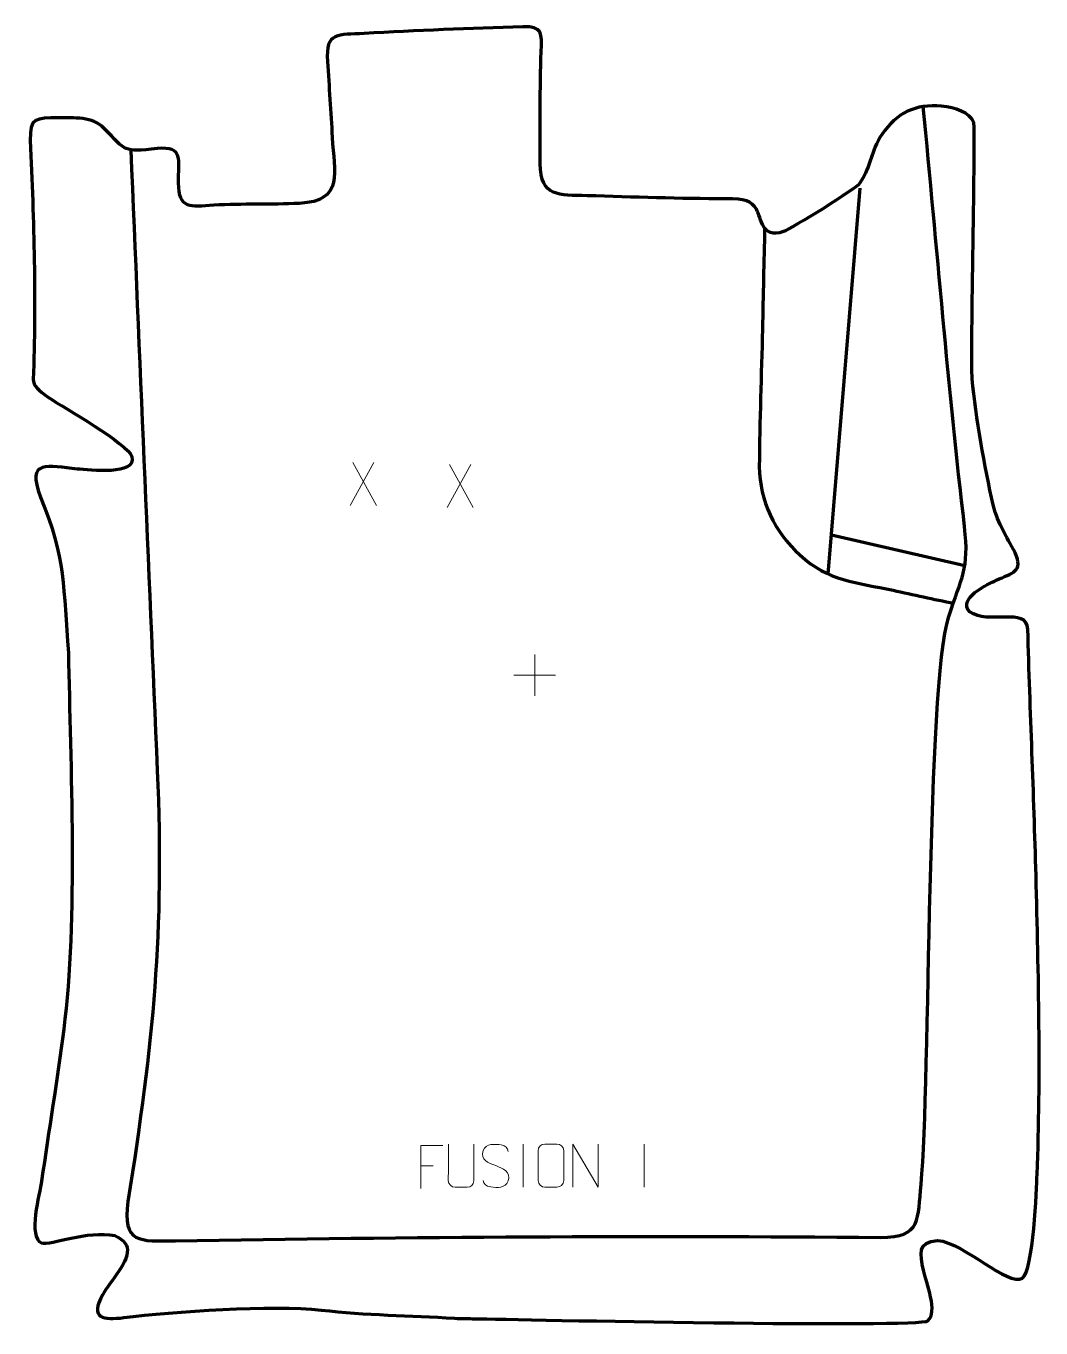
# Model space of a CAD drawing. Header units: millimetres. Extents: x -567 to 21, y 10 to 763.
import ezdxf

# ---------------------------------------------------------------- set-up
doc = ezdxf.new("R2010")
doc.units = ezdxf.units.MM
doc.header["$MEASUREMENT"] = 0
doc.layers.add('layer 2', color=7, linetype='Continuous')
doc.layers.add('layer 3', color=7, linetype='Continuous')

msp = doc.modelspace()

# ---------------------------------------------------------------- linework, layer by layer
at = {"layer": 'layer 2', "color": 142, "lineweight": 158}
for points, knots in [([(-506.2867, 691.7825), (-501.1608, 572.0429), (-496.0346, 452.3033), (-490.909, 332.5637), (-490.909, 332.5637), (-486.8462, 238.4392), (-493.1706, 175.632), (-507.9017, 82.9954), (-507.9017, 82.9954), (-511.3406, 58.796), (-501.1376, 59.9414), (-480.433, 60.2983), (-480.433, 60.2983), (-345.0672, 62.6316), (-207.4103, 63.3454), (-71.9444, 62.2617), (-71.9444, 62.2617), (-48.3398, 62.0729), (-50.5089, 73.0369), (-48.6148, 93.1216), (-48.6148, 93.1216), (-43.0989, 151.6106), (-45.4246, 381.1272), (-32.563, 421.5765), (-32.563, 421.5765), (-25.2951, 444.4337), (-20.5232, 448.5864), (-23.4645, 473.6441), (-23.4645, 473.6441), (-32.9202, 554.1998), (-39.4411, 635.8259), (-47.3356, 716.6712)], [0, 0, 0, 0, 0.11111111, 0.11111111, 0.11111111, 0.11111111, 0.22222222, 0.22222222, 0.22222222, 0.22222222, 0.33333333, 0.33333333, 0.33333333, 0.33333333, 0.44444444, 0.44444444, 0.44444444, 0.44444444, 0.55555556, 0.55555556, 0.55555556, 0.55555556, 0.66666667, 0.66666667, 0.66666667, 0.66666667, 0.77777778, 0.77777778, 0.77777778, 0.77777778, 1, 1, 1, 1]), ([(-139.217, 646.4567), (-139.6423, 626.9555), (-140.0677, 607.4543), (-140.493, 587.9531), (-140.493, 587.9531), (-141.0736, 561.5175), (-142.0632, 534.7898), (-142.2991, 508.3895), (-142.2991, 508.3895), (-141.9926, 488.1822), (-133.696, 471.0028), (-118.8872, 457.2943), (-118.8872, 457.2943), (-102.302, 441.9415), (-85.777, 441.3166), (-64.8605, 436.8288), (-64.8605, 436.8288), (-53.0791, 434.2744), (-41.2977, 431.7201), (-29.5163, 429.1657)], [0, 0, 0, 0, 0.16666667, 0.16666667, 0.16666667, 0.16666667, 0.33333333, 0.33333333, 0.33333333, 0.33333333, 0.5, 0.5, 0.5, 0.5, 0.66666667, 0.66666667, 0.66666667, 0.66666667, 1, 1, 1, 1])]:
    msp.add_open_spline(points, degree=3, knots=knots, dxfattribs=at)
for points in [[(-102.4734, 446.0377), (-102.4734, 446.0377), (-83.8835, 669.5749), (-83.8835, 669.5749)], [(-100.5643, 468.9937), (-100.5643, 468.9937), (-23.2979, 451.1079), (-23.2979, 451.1079)]]:
    msp.add_open_spline(points, degree=3, dxfattribs=at)
at = {"layer": 'layer 3', "color": 242, "lineweight": 158}
msp.add_open_spline([(-318.7748, 15.3934), (-344.4813, 17.2068), (-370.4056, 17.0309), (-395.9818, 20.1997), (-395.9818, 20.1997), (-424.1769, 23.334), (-481.8092, 19.3259), (-510.244, 15.8219), (-510.244, 15.8219), (-522.1134, 14.3592), (-530.1604, 15.0803), (-522.491, 29.1124), (-522.491, 29.1124), (-518.5102, 36.3958), (-506.2505, 48.7213), (-508.4213, 56.6377), (-508.4213, 56.6377), (-509.1734, 59.3803), (-511.4025, 60.9141), (-513.64, 62.3948), (-513.64, 62.3948), (-513.64, 62.3948), (-515.4043, 63.2445), (-515.4043, 63.2445), (-515.4043, 63.2445), (-531.6227, 66.7077), (-552.3557, 57.2968), (-557.9472, 59.1744), (-557.9472, 59.1744), (-565.9872, 61.874), (-558.9238, 87.9075), (-557.9021, 94.8553), (-557.9021, 94.8553), (-553.599, 124.1163), (-548.9172, 153.4376), (-545.0641, 182.7362), (-545.0641, 182.7362), (-536.8634, 245.0962), (-541.2346, 336.7994), (-542.3479, 400.6269), (-542.3479, 400.6269), (-545.387, 437.8563), (-543.8054, 455.5152), (-558.5381, 490.6478), (-558.5381, 490.6478), (-566.8921, 513.2521), (-554.32, 508.4957), (-537.0679, 506.9884), (-537.0679, 506.9884), (-530.274, 506.3951), (-502.5203, 503.0418), (-505.6891, 514.1531), (-505.6891, 514.1531), (-507.794, 521.5343), (-545.1211, 542.5935), (-553.8484, 548.4353), (-553.8484, 548.4353), (-559.7, 552.3522), (-562.8514, 555.4263), (-562.7186, 558.8659), (-562.7186, 558.8659), (-560.9741, 604.0619), (-562.3508, 650.3007), (-564.4015, 697.1356), (-564.4015, 697.1356), (-564.9797, 710.3399), (-560.8015, 710.2653), (-548.2719, 710.1958), (-548.2719, 710.1958), (-539.053, 710.1877), (-528.4354, 711.1432), (-521.5803, 704.1816), (-521.5803, 704.1816), (-508.3622, 690.758), (-511.1356, 690.4448), (-491.0057, 692.4601), (-491.0057, 692.4601), (-475.2455, 694.038), (-478.9037, 685.804), (-478.5876, 672.5857), (-478.5876, 672.5857), (-478.2171, 657.0894), (-472.057, 658.8175), (-458.095, 659.7023), (-458.095, 659.7023), (-441.5016, 660.6185), (-425.0165, 659.9724), (-408.6959, 660.7483), (-408.6959, 660.7483), (-382.1292, 662.0113), (-388.6174, 679.0252), (-389.6022, 698.9113), (-389.6022, 698.9113), (-390.3424, 713.7324), (-391.4001, 728.1809), (-392.3814, 742.9527), (-392.3814, 742.9527), (-393.5328, 760.2857), (-386.1645, 758.2423), (-371.1278, 759.1131), (-371.1278, 759.1131), (-340.8845, 760.8645), (-309.4392, 761.9874), (-279.2791, 763.0064), (-279.2791, 763.0064), (-267.5436, 763.4029), (-268.247, 759.3408), (-268.6112, 748.5264), (-268.6112, 748.5264), (-269.2717, 727.2761), (-269.3414, 704.9703), (-269.1651, 683.6906), (-269.1651, 683.6906), (-269.0039, 664.2321), (-258.3254, 665.6584), (-242.0232, 665.1831), (-242.0232, 665.1831), (-215.4542, 664.441), (-188.09, 663.3567), (-161.5815, 663.4423), (-161.5815, 663.4423), (-150.6336, 663.4776), (-146.8291, 662.2326), (-143.9701, 657.3373), (-143.9701, 657.3373), (-140.9805, 652.2183), (-141.1399, 640.1494), (-128.3481, 644.4027), (-128.3481, 644.4027), (-123.6901, 645.9515), (-85.9664, 669.4965), (-84.1851, 672.2488), (-84.1851, 672.2488), (-76.7502, 683.7364), (-78.1611, 690.4795), (-71.2199, 700.7354), (-71.2199, 700.7354), (-62.8014, 713.1737), (-51.8633, 718.4482), (-36.7597, 716.9306), (-36.7597, 716.9306), (-28.8677, 716.1377), (-20.469, 713.6725), (-18.1685, 707.433), (-18.1685, 707.433), (-16.7907, 703.6961), (-20.1582, 573.2382), (-18.984, 559.1582), (-18.984, 559.1582), (-17.1085, 536.6699), (-11.6892, 508.3193), (-6.9239, 486.2925), (-6.9239, 486.2925), (-3.7331, 474.3324), (0.478, 468.8511), (5.8454, 458.4254), (5.8454, 458.4254), (10.8763, 447.4173), (4.0931, 446.7937), (-5.0644, 442.6475), (-5.0644, 442.6475), (-9.9876, 440.4184), (-28.0435, 431.7254), (-20.3391, 424.3411), (-20.3391, 424.3411), (-10.2818, 416.477), (12.8007, 427.4364), (13.1694, 414.2767), (13.1694, 414.2767), (14.5326, 366.7466), (16.69, 319.2589), (17.926, 271.6637), (17.926, 271.6637), (19.404, 214.7499), (20.8026, 155.4789), (18.5732, 98.6449), (18.5732, 98.6449), (18.2775, 91.1079), (16.3952, 42.6711), (10.0432, 38.7105), (10.0432, 38.7105), (1.7566, 33.5437), (-23.6129, 59.0578), (-39.1188, 60.4932), (-39.1188, 60.4932), (-50.8236, 59.6122), (-49.2425, 52.506), (-47.1865, 43.2928), (-47.1865, 43.2928), (-45.5422, 35.9248), (-38.7097, 18.8952), (-44.6343, 13.9666), (-44.6343, 13.9666), (-49.6289, 9.8114), (-283.1329, 14.7063), (-306.8031, 15.1626), (-306.8031, 15.1626), (-310.7937, 15.2395), (-314.7842, 15.3165), (-318.7748, 15.3934)], degree=3, knots=[0, 0, 0, 0, 0.01960784, 0.01960784, 0.01960784, 0.01960784, 0.03921569, 0.03921569, 0.03921569, 0.03921569, 0.05882353, 0.05882353, 0.05882353, 0.05882353, 0.07843137, 0.07843137, 0.07843137, 0.07843137, 0.09803922, 0.09803922, 0.09803922, 0.09803922, 0.11764706, 0.11764706, 0.11764706, 0.11764706, 0.1372549, 0.1372549, 0.1372549, 0.1372549, 0.15686275, 0.15686275, 0.15686275, 0.15686275, 0.17647059, 0.17647059, 0.17647059, 0.17647059, 0.19607843, 0.19607843, 0.19607843, 0.19607843, 0.21568627, 0.21568627, 0.21568627, 0.21568627, 0.23529412, 0.23529412, 0.23529412, 0.23529412, 0.25490196, 0.25490196, 0.25490196, 0.25490196, 0.2745098, 0.2745098, 0.2745098, 0.2745098, 0.29411765, 0.29411765, 0.29411765, 0.29411765, 0.31372549, 0.31372549, 0.31372549, 0.31372549, 0.33333333, 0.33333333, 0.33333333, 0.33333333, 0.35294118, 0.35294118, 0.35294118, 0.35294118, 0.37254902, 0.37254902, 0.37254902, 0.37254902, 0.39215686, 0.39215686, 0.39215686, 0.39215686, 0.41176471, 0.41176471, 0.41176471, 0.41176471, 0.43137255, 0.43137255, 0.43137255, 0.43137255, 0.45098039, 0.45098039, 0.45098039, 0.45098039, 0.47058824, 0.47058824, 0.47058824, 0.47058824, 0.49019608, 0.49019608, 0.49019608, 0.49019608, 0.50980392, 0.50980392, 0.50980392, 0.50980392, 0.52941176, 0.52941176, 0.52941176, 0.52941176, 0.54901961, 0.54901961, 0.54901961, 0.54901961, 0.56862745, 0.56862745, 0.56862745, 0.56862745, 0.58823529, 0.58823529, 0.58823529, 0.58823529, 0.60784314, 0.60784314, 0.60784314, 0.60784314, 0.62745098, 0.62745098, 0.62745098, 0.62745098, 0.64705882, 0.64705882, 0.64705882, 0.64705882, 0.66666667, 0.66666667, 0.66666667, 0.66666667, 0.68627451, 0.68627451, 0.68627451, 0.68627451, 0.70588235, 0.70588235, 0.70588235, 0.70588235, 0.7254902, 0.7254902, 0.7254902, 0.7254902, 0.74509804, 0.74509804, 0.74509804, 0.74509804, 0.76470588, 0.76470588, 0.76470588, 0.76470588, 0.78431373, 0.78431373, 0.78431373, 0.78431373, 0.80392157, 0.80392157, 0.80392157, 0.80392157, 0.82352941, 0.82352941, 0.82352941, 0.82352941, 0.84313725, 0.84313725, 0.84313725, 0.84313725, 0.8627451, 0.8627451, 0.8627451, 0.8627451, 0.88235294, 0.88235294, 0.88235294, 0.88235294, 0.90196078, 0.90196078, 0.90196078, 0.90196078, 0.92156863, 0.92156863, 0.92156863, 0.92156863, 0.94117647, 0.94117647, 0.94117647, 0.94117647, 0.96078431, 0.96078431, 0.96078431, 0.96078431, 1, 1, 1, 1], dxfattribs=at)
at = {"layer": 'layer 3', "color": 250, "lineweight": 9}
for points in [[(-365.4036, 510.7339), (-365.4036, 510.7339), (-379.1442, 485.8381), (-379.1442, 485.8381)], [(-377.6896, 510.7339), (-377.6896, 510.7339), (-363.949, 485.7804), (-363.949, 485.7804)], [(-309.3776, 509.6465), (-309.3776, 509.6465), (-323.1182, 484.7507), (-323.1182, 484.7507)], [(-321.6636, 509.6465), (-321.6636, 509.6465), (-307.923, 484.693), (-307.923, 484.693)], [(-272.3579, 399.6581), (-272.3579, 399.6581), (-272.3579, 375.6802), (-272.3579, 375.6802)], [(-284.3468, 387.6691), (-284.3468, 387.6691), (-260.3689, 387.6691), (-260.3689, 387.6691)], [(-278.9461, 116.288), (-278.9461, 116.288), (-278.9461, 91.3139), (-278.9461, 91.3139)], [(-208.9461, 116.288), (-208.9461, 116.288), (-208.9461, 91.3139), (-208.9461, 91.3139)], [(-338.3401, 103.5695), (-338.3401, 103.5695), (-331.172, 103.5695), (-331.172, 103.5695)]]:
    msp.add_open_spline(points, degree=3, dxfattribs=at)
for points, knots in [([(-325.4661, 115.4492), (-325.4661, 115.4492), (-338.3401, 115.4492), (-338.3401, 115.4492), (-338.3401, 115.4492), (-338.3401, 115.4492), (-338.3401, 90.4956), (-338.3401, 90.4956)], [0, 0, 0, 0, 0.33333333, 0.33333333, 0.33333333, 0.33333333, 1, 1, 1, 1]), ([(-307.6189, 116.282), (-307.6193, 110.7425), (-307.5235, 100.5407), (-307.5231, 95.0003), (-307.5231, 95.0003), (-307.6629, 92.7608), (-309.3401, 91.3346), (-311.4878, 91.3241), (-311.4878, 91.3241), (-313.8197, 91.3245), (-316.1516, 91.3245), (-318.4831, 91.3241), (-318.4831, 91.3241), (-320.4081, 91.2226), (-322.3802, 93.0391), (-322.369, 94.9836), (-322.369, 94.9836), (-322.3687, 100.5455), (-322.2733, 110.7209), (-322.2737, 116.282)], [0, 0, 0, 0, 0.16666667, 0.16666667, 0.16666667, 0.16666667, 0.33333333, 0.33333333, 0.33333333, 0.33333333, 0.5, 0.5, 0.5, 0.5, 0.66666667, 0.66666667, 0.66666667, 0.66666667, 1, 1, 1, 1]), ([(-294.9461, 103.801), (-299.1944, 105.2714), (-304.1025, 107.0672), (-302.0974, 112.5875), (-302.0974, 112.5875), (-300.5939, 116.7274), (-295.3803, 116.3389), (-291.7767, 115.7378), (-291.7767, 115.7378), (-288.9161, 115.2606), (-288.0514, 114.0474), (-287.7408, 111.9633)], [0, 0, 0, 0, 0.25, 0.25, 0.25, 0.25, 0.5, 0.5, 0.5, 0.5, 1, 1, 1, 1]), ([(-266.4657, 116.2774), (-264.14, 116.2774), (-261.8139, 116.2774), (-259.4878, 116.2774), (-259.4878, 116.2774), (-257.5412, 116.313), (-255.5498, 114.8214), (-255.5231, 112.3838), (-255.5231, 112.3838), (-255.5235, 106.6369), (-255.5235, 100.8896), (-255.5231, 95.1419), (-255.5231, 95.1419), (-255.6629, 92.8185), (-257.3401, 91.3389), (-259.4878, 91.3281), (-259.4878, 91.3281), (-261.8197, 91.3285), (-264.1516, 91.3285), (-266.4831, 91.3281), (-266.4831, 91.3281), (-268.4081, 91.2227), (-270.3802, 93.1072), (-270.369, 95.1245), (-270.369, 95.1245), (-270.3687, 100.8946), (-270.3687, 106.6643), (-270.369, 112.4336), (-270.369, 112.4336), (-270.3648, 114.5717), (-268.6181, 116.2909), (-266.4657, 116.2774)], [0, 0, 0, 0, 0.11111111, 0.11111111, 0.11111111, 0.11111111, 0.22222222, 0.22222222, 0.22222222, 0.22222222, 0.33333333, 0.33333333, 0.33333333, 0.33333333, 0.44444444, 0.44444444, 0.44444444, 0.44444444, 0.55555556, 0.55555556, 0.55555556, 0.55555556, 0.66666667, 0.66666667, 0.66666667, 0.66666667, 0.77777778, 0.77777778, 0.77777778, 0.77777778, 1, 1, 1, 1]), ([(-250.2735, 91.3242), (-250.2735, 91.3242), (-250.2735, 116.2777), (-250.2735, 116.2777), (-250.2735, 116.2777), (-250.2735, 116.2777), (-235.6187, 91.3242), (-235.6187, 91.3242), (-235.6187, 91.3242), (-235.6187, 91.3242), (-235.6187, 116.2777), (-235.6187, 116.2777)], [0, 0, 0, 0, 0.25, 0.25, 0.25, 0.25, 0.5, 0.5, 0.5, 0.5, 1, 1, 1, 1]), ([(-294.9461, 103.8009), (-290.9275, 102.1542), (-285.898, 100.2659), (-287.732, 94.9056), (-287.732, 94.9056), (-289.1918, 90.6392), (-294.1026, 90.8959), (-297.8287, 91.4506), (-297.8287, 91.4506), (-300.5787, 91.8604), (-301.7996, 93.0739), (-302.1776, 95.1861)], [0, 0, 0, 0, 0.25, 0.25, 0.25, 0.25, 0.5, 0.5, 0.5, 0.5, 1, 1, 1, 1])]:
    msp.add_open_spline(points, degree=3, knots=knots, dxfattribs=at)

doc.saveas('drawing.dxf')
